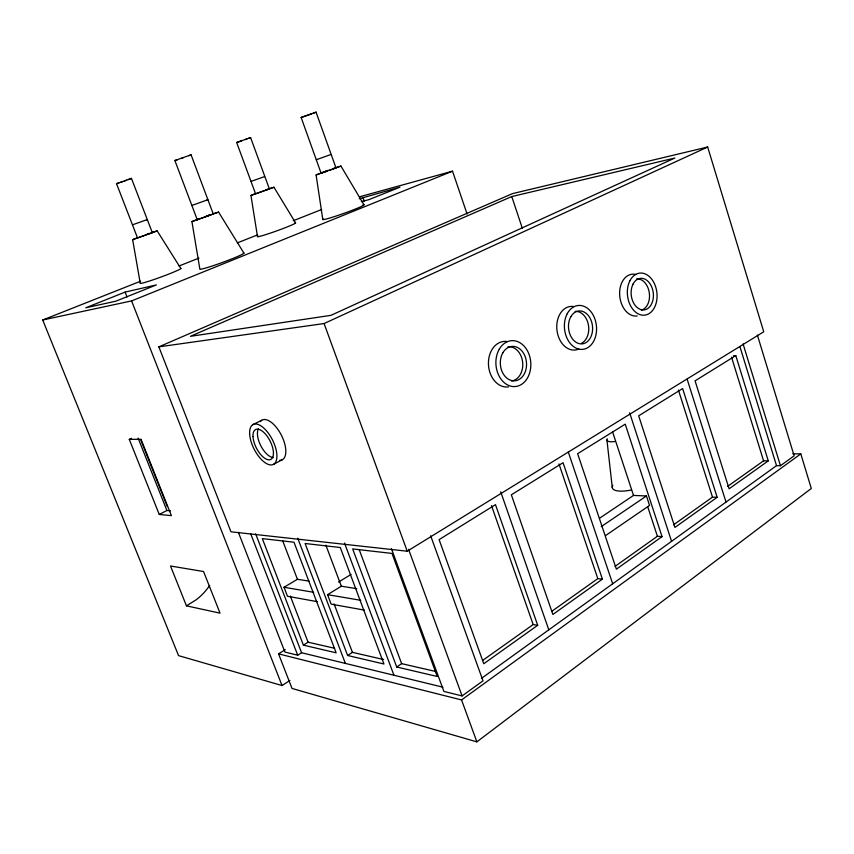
<?xml version="1.0" encoding="UTF-8"?>
<svg xmlns="http://www.w3.org/2000/svg" width="854" height="854" viewBox="0 0 854 854"><rect width="100%" height="100%" fill="white"/><g stroke="black" fill="none" stroke-linecap="round" stroke-linejoin="round"><path stroke-width="1.28" d="M327.242 171.184L321.093 173.181L301.142 117.468L316.044 112.141L335.964 167.854L329.196 170.49M321.093 173.181L322.833 172.412M116.528 183.674L131.452 178.39L152.311 232.64L137.526 237.946L116.528 183.674L119.122 182.863M285.311 649.606L278.543 653.854L292.025 688.431L476.863 741.859L811.3 488.477L800.796 453.88L792.822 453.826M391.452 548.684L443.899 691.43L462.089 695.935L483.012 680.809L430.651 535.768M481.421 678.418L776.521 465.654L780.449 465.708L794.145 455.812L757.391 335.131M278.543 653.854L461.555 699.938L800.796 453.88M537.7 625.288L483.78 663.729L439.105 539.611L495.48 504.65L537.7 625.288L533.184 624.541L482.574 660.494M602.412 579.14L552.89 614.453L511.343 494.808L563.053 462.729L602.412 579.14L597.821 578.606L551.577 611.464M662.042 536.622L616.385 569.17L577.635 453.687L625.235 424.171L662.042 536.622L657.409 536.269L615.051 566.373M717.157 497.316L674.948 527.42L638.675 415.823L682.634 388.559L717.157 497.316L712.492 497.124L673.55 524.804M768.258 460.882L729.113 488.798L695.071 380.852L735.785 355.595L768.258 460.882L763.583 460.829L727.704 486.321M363.964 204.789L340.949 166.082L316.097 174.953L322.801 219.542M605.582 535.575L649.552 505.419L646.457 495.971L633.519 495.427L599.412 518.335M131.452 178.39L128.175 179.682M396.715 666.995L437.227 676.485L391.986 553.424L352.67 548.93L396.715 666.995L401.636 663.654L435.892 671.511M601.227 526.63L646.457 495.971M347.631 655.498L383.948 664.006L340.287 547.521L305.102 543.496L347.631 655.498L352.424 652.36L383.638 659.523M269.373 188.883L255.57 193.826L236.665 142.501L250.585 137.569L269.373 188.883L268.305 189.172M140.654 281.19L42.7 319.994L178.561 655.637L282.044 685.548L289.88 680.478M238.373 532.32L284.916 652.05L297.704 655.21L301.59 652.744L442.927 687.182M316.097 174.953L328.053 170.341M303.405 645.144L336.145 652.808L293.989 542.226L262.317 538.607L303.405 645.144L308.08 642.187L334.597 648.271M407.23 551.214L763.743 331.779L707.678 147.016L512.528 193.612L158.865 346.863L230.964 531.807L407.23 551.214L324.082 323.549L158.865 346.863M364.455 610.13L331.149 604.141L327.552 594.662L341.333 586.218L356.78 588.662M338.547 582.065L351.058 574.443M317.229 601.632L287.488 596.273L284.019 587.264L297.438 579.3L309.137 581.136M174.889 160.531L191.061 154.798L213.265 213.991L197.253 219.734L174.889 160.531L177.44 159.751M186.46 605.838L220.044 613.161L203.562 571.529L170.501 565.999L186.46 605.838L196.185 599.775A58.947 52.468 -74.3 0 0 209.668 585.513M191.061 154.798L188.83 155.727M197.253 219.734L198.384 219.2M295.623 222.937L273.974 187.25L250.959 195.47L257.492 236.59M250.959 195.47L254.492 193.997M243.945 253.158L218.581 212.102L191.926 221.624L199.825 268.978A23.496 1.452 -20 0 0 223.727 261.975A23.496 1.452 -20 0 0 243.358 252.965M273.568 464.309L282.418 459.665M131.527 438.315L129.285 439.383L159.26 514.46L166.914 510.489L170.576 510.82M191.926 221.624L198.384 218.987M251.193 181.358L264.537 176.597M252.709 424.737L261.644 420.296M250.585 137.569L248.429 138.433M180.899 268.583L157.189 230.911L132.648 239.675L137.227 237.796M192.182 205.323L207.917 199.729L206.881 200.028M324.082 323.549L707.678 147.016M316.14 112.152L313.546 113.187M132.84 224.698L147.283 219.563L146.504 219.788M511.77 196.559L190.421 336.327L330.968 315.339L674.852 158.043L511.77 196.559L522.285 228.157M316.994 159.442L316.29 159.751L330.754 154.553M42.7 319.994L131.591 300.918L452.524 171.174L467.085 214.012M125.111 292.1L85.784 307.782L115.813 301.195L156.367 284.916L125.111 292.1L127.054 297.043M359.246 198.79L399.971 187.175L368.939 199.633L361.391 201.661M179.094 265.968L198.929 258.111M237.369 242.878L257.214 235.021M293.168 220.78L321.691 209.476M324.264 171.867L325.982 171.227M311.913 113.795L301.142 117.468M245.279 139.586L246.966 138.967M124.535 180.995L126.445 180.311M147.262 234.124L149.333 233.398M206.049 216.179L209.433 214.984M181.112 158.502L183.204 157.766M120.756 182.308L122.602 181.678M241.703 140.857L236.665 142.501M265.573 189.962L267.398 189.332M147.23 234.274L148.97 233.665M207.394 215.859L209.305 215.197M265.69 190.047L267.153 189.556M268.316 189.012L273.974 187.25M334.277 168.163L340.949 166.082M152.14 232.427L157.189 230.911M212.539 213.916L218.581 212.102M333.295 168.665L335.964 167.854M151.521 232.832L152.311 232.64M359.417 196.836L452.524 171.174M733.469 355.755L735.785 355.595M129.285 439.383L141.017 439.266L171.387 515.624L159.26 514.46M284.019 587.264L313.664 592.302M327.552 594.662L360.772 600.309M138.113 438.123L166.914 510.489M140.75 439.842L167.277 506.539M131.591 300.918L282.044 685.548M255.656 533.867L301.59 652.744M250.638 533.643L297.704 655.21M290.328 596.071L308.08 642.187M282.685 540.774L297.438 579.3M297.747 538.223L345.379 663.409M334.063 603.874L352.424 652.36M325.865 545.162L341.333 586.218M344.514 543.08L393.94 675.247M359.192 549.602L401.636 663.654M408.586 549.314L462.089 695.935M461.555 699.938L476.863 741.859M362.897 197.338L364.231 201.096M491.498 505.653L533.184 624.541M500.711 491.829L548.812 629.836M558.975 463.925L597.821 578.606M568.273 451.947L612.681 583.784M647.652 506.55L657.409 536.269M612.596 431.921L633.519 495.427M629.654 412.834L671.564 541.329M678.418 390.043L712.492 497.124M687.128 379.155L726.017 502.067M731.547 357.185L763.583 460.829M743.076 343.916L780.449 465.708M739.97 346.756L776.521 465.654M132.648 239.675L140.227 283.154A21.745 1.228 -20.1 0 0 161.257 276.931A21.745 1.228 -20.1 0 0 180.621 268.337M606.927 440.045L612.297 487.581M578.756 349.03A21.905 15.991 84 0 1 557 330.509A21.905 15.991 84 0 1 573.408 306.49M508.514 386.894A22.855 17.4 85.4 0 1 488.445 364.188A22.855 17.4 85.4 0 1 506.988 341.504M507.991 346.777A17.208 13.066 85.4 0 1 522.659 362.32A17.208 13.066 85.4 0 1 511.567 380.991M575.084 311.411A16.482 12.009 84 0 1 588.321 324.435A16.482 12.009 84 0 1 581.531 343.287M273.269 457.53A16.738 7.739 63.1 0 1 260.918 445.991A16.738 7.739 63.1 0 1 258.42 428.911M260.289 421.577A22.268 10.365 63.1 0 1 281.489 435.401A22.268 10.365 63.1 0 1 279.728 460.317M637.212 315.98A21.04 14.742 83.1 0 1 619.63 294.267A21.04 14.742 83.1 0 1 635.867 274.497M636.508 278.906A15.831 11.059 83.1 0 1 649.254 292.527A15.831 11.059 83.1 0 1 641.365 310.13M631.266 490.036A24.723 7.835 -16.9 0 1 612.788 485.339M614.688 441.561A14.934 4.206 -17.2 0 1 607.237 438.817M294.918 222.883A20.261 1.1 -19.8 0 1 276.504 230.964A20.261 1.1 -19.8 0 1 258.228 236.024M362.907 204.821A21.873 1.281 -19.6 0 1 344.44 213.169A21.873 1.281 -19.6 0 1 323.314 219.008M502.921 352.681A17.261 13.088 85.4 0 0 511.909 380.617A17.261 13.088 85.4 0 0 525.488 357.506A17.261 13.088 85.4 0 0 502.921 352.681M567.227 313.738A22.055 16.023 84 0 0 579.183 349.179A22.055 16.023 84 0 0 595.024 319.343A22.055 16.023 84 0 0 567.227 313.738M499.259 349.201A23.026 17.454 85.4 0 0 511.461 386.328A23.026 17.454 85.4 0 0 529.373 355.317A23.026 17.454 85.4 0 0 499.259 349.201M570.824 316.759A16.546 12.02 84 0 0 579.193 343.65A16.546 12.02 84 0 0 591.608 321.83A16.546 12.02 84 0 0 570.824 316.759M252.987 436.479A16.781 7.707 63.1 0 0 268.839 459.836A16.781 7.707 63.1 0 0 267.782 437.109A16.781 7.707 63.1 0 0 252.987 436.479M249.646 433.981A22.375 10.269 63.1 0 0 270.899 464.939A22.375 10.269 63.1 0 0 269.245 434.43A22.375 10.269 63.1 0 0 249.646 433.981M629.921 280.752A21.179 14.764 83.1 0 0 641.076 314.945A21.179 14.764 83.1 0 0 655.605 286.677A21.179 14.764 83.1 0 0 629.921 280.752M633.07 284.062A15.884 11.07 83.1 0 0 641.397 309.735A15.884 11.07 83.1 0 0 652.328 288.577A15.884 11.07 83.1 0 0 633.07 284.062"/></g></svg>
